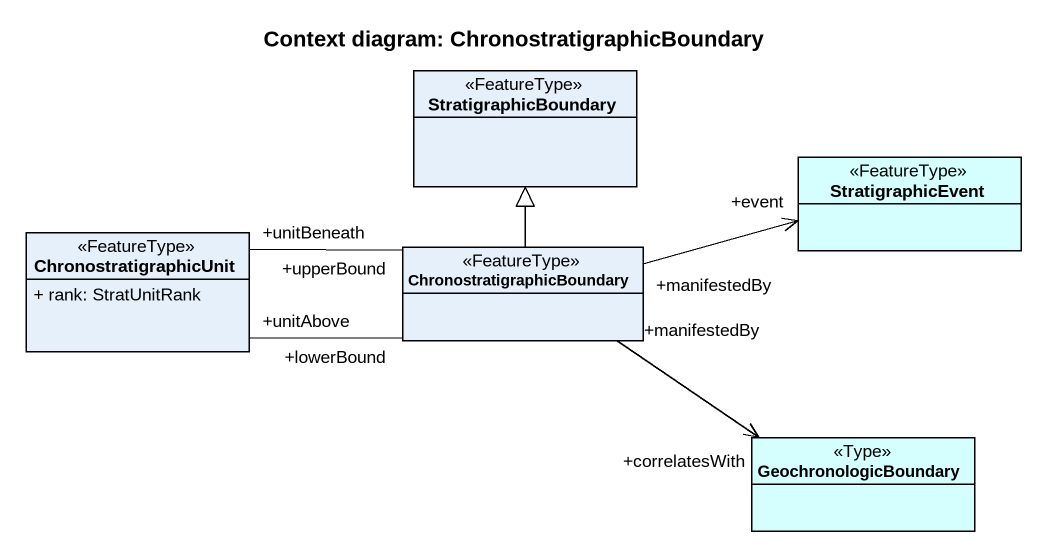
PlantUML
@startuml
title Context diagram: ChronostratigraphicBoundary
hide circle
hide empty members
skinparam classAttributeIconSize 0
class StratigraphicBoundary <<FeatureType>>
class StratigraphicEvent <<FeatureType>> #D5FFFF
class ChronostratigraphicUnit <<FeatureType>> {
  + rank: StratUnitRank
}
class ChronostratigraphicBoundary <<FeatureType>>
class GeochronologicBoundary <<Type>> #D5FFFF
StratigraphicEvent "+event" <-left- "+manifestedBy" ChronostratigraphicBoundary
ChronostratigraphicUnit "+unitAbove" -right- "+lowerBound" ChronostratigraphicBoundary
ChronostratigraphicUnit "+unitBeneath" -right- "+upperBound" ChronostratigraphicBoundary
ChronostratigraphicBoundary -up-|> StratigraphicBoundary
ChronostratigraphicBoundary "+manifestedBy" -right-> "+correlatesWith" GeochronologicBoundary
@enduml
